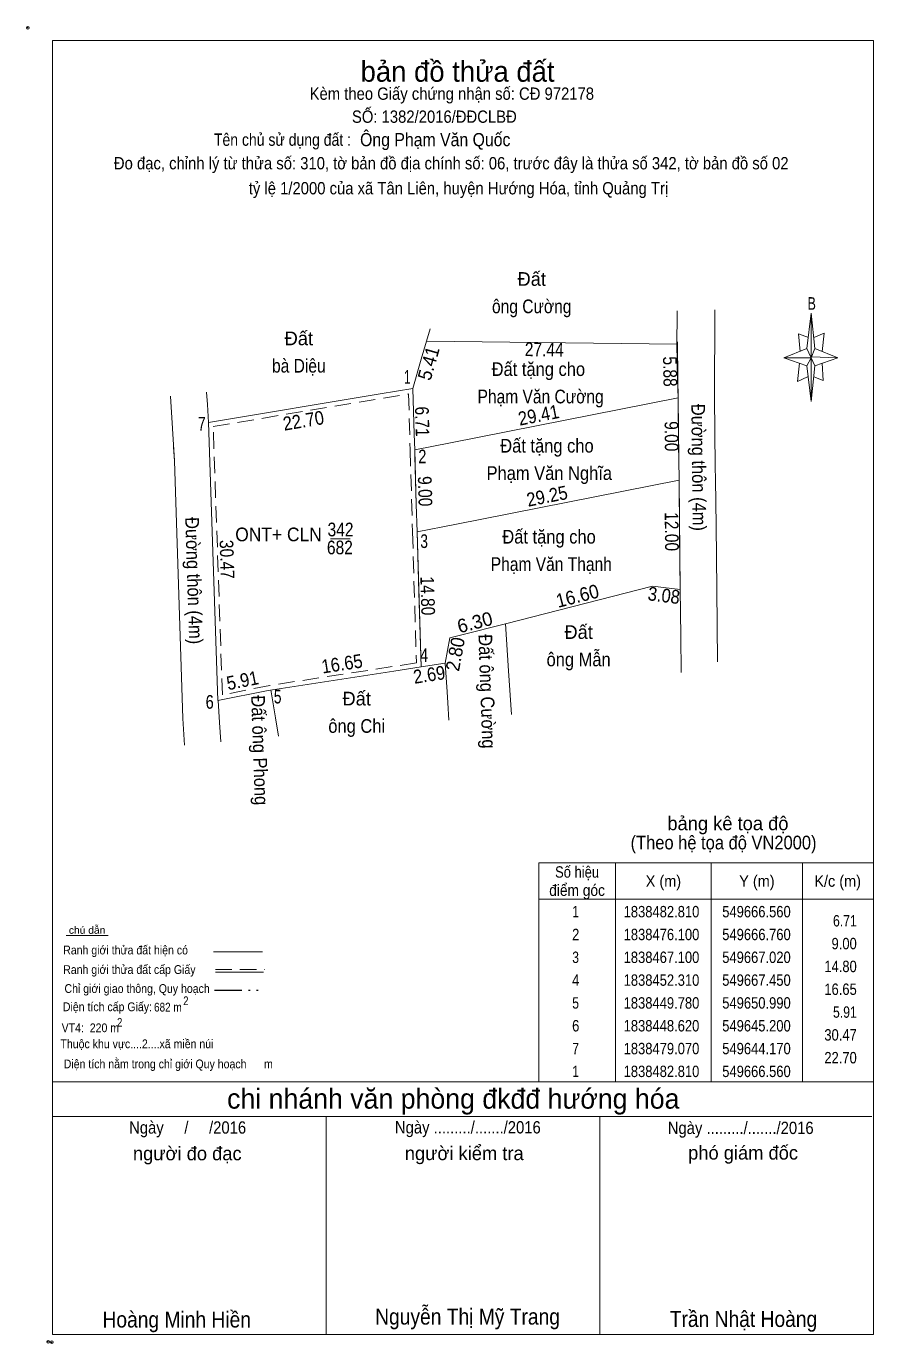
# Model space of a CAD drawing. Header units: metres. Extents: x 549058 to 549717, y 1838375 to 1838523.
# Drawn here: x 549624.2 to 549717.1, y 1838378.2 to 1838522.5 of the extents above; entities that cross this region are included whole.
import ezdxf
from ezdxf.enums import TextEntityAlignment as Align

# ---------------------------------------------------------------- set-up
doc = ezdxf.new("R2010")
doc.units = ezdxf.units.M
doc.header["$LTSCALE"] = 0.6
doc.header["$PDMODE"] = 32
doc.header["$PDSIZE"] = 0.3
doc.linetypes.add('DASH_DOUBLE_DOT', pattern=[9.2, 5, -1.2, 0.3, -1.2, 0.3, -1.2])
doc.linetypes.add('MEDIUM_DASHED', pattern=[4.5, 3, -1.5])
for name, color, linetype, lineweight in [('14', 7, 'Continuous', 13), ('18', 7, 'Continuous', 25), ('63', 7, 'Continuous', 13)]:
    doc.layers.add(name, color=color, linetype=linetype, lineweight=lineweight)
doc.layers.add('15', color=7, linetype='Continuous')

msp = doc.modelspace()

# ---------------------------------------------------------------- linework, layer by layer
at = {"layer": '14'}
for p, q in [((549709.71, 1838487.18), (549710.21, 1838491.08)), ((549709.71, 1838485.28), (549707.21, 1838486.18)), ((549710.61, 1838487.18), (549713.11, 1838486.18)), ((549710.61, 1838485.28), (549710.21, 1838481.38)), ((549711.41, 1838485.58), (549711.51, 1838483.68)), ((549711.51, 1838483.68), (549710.51, 1838484.08)), ((549628.56, 1838422.86), (549633.16, 1838422.86)), ((549644.71, 1838421.08), (549650.09, 1838421.08)), ((549644.91, 1838418.84), (549650.17, 1838418.84)), ((549627.05, 1838406.84), (549717.05, 1838406.84)), ((549627.05, 1838403.04), (549716.85, 1838403.04)), ((549627.05, 1838403.04), (549716.85, 1838403.04)), ((549627.05, 1838403.04), (549716.85, 1838403.04)), ((549657.05, 1838379.14), (549657.05, 1838403.04)), ((549687.05, 1838379.14), (549687.05, 1838403.04))]:
    msp.add_line(p, q, dxfattribs=at)
at = {"layer": '14', "linetype": 'MEDIUM_DASHED'}
msp.add_line((549644.91, 1838419.16), (549650.35, 1838419.16), dxfattribs=at)
at = {"layer": '14', "linetype": 'DASH_DOUBLE_DOT', "lineweight": 25}
msp.add_line((549644.81, 1838416.88), (549650.05, 1838416.88), dxfattribs=at)
at = {"layer": '14'}
for points in [[(549627.05, 1838520.94), (549717.05, 1838520.94), (549717.05, 1838379.14), (549627.05, 1838379.14)], [(549710.21, 1838491.08), (549710.61, 1838487.18), (549710.21, 1838486.18)], [(549710.21, 1838486.18), (549707.21, 1838486.18), (549709.71, 1838487.18), (549710.61, 1838485.28), (549713.11, 1838486.18), (549710.21, 1838486.28)], [(549710.21, 1838486.18), (549710.21, 1838481.38), (549709.71, 1838485.28)]]:
    msp.add_lwpolyline(points, close=True, dxfattribs=at)
for points in [[(549709.91, 1838488.38), (549708.81, 1838488.78), (549709.01, 1838486.88)], [(549710.51, 1838488.38), (549711.61, 1838488.88), (549711.41, 1838486.88)], [(549710.21, 1838486.18), (549709.71, 1838487.18), (549707.21, 1838486.18)], [(549710.21, 1838486.18), (549710.61, 1838485.28), (549713.11, 1838486.18)], [(549708.91, 1838485.58), (549708.71, 1838483.58), (549709.81, 1838484.08)], [(549717.05, 1838379.14), (549627.05, 1838379.14), (549627.05, 1838403.04)]]:
    msp.add_lwpolyline(points, dxfattribs=at)
for p in [(549624.35, 1838522.34), (549626.59, 1838378.36), (549626.99, 1838378.3)]:
    msp.add_point(p, dxfattribs=at)
at = {"layer": '18', "lineweight": 13}
msp.add_line((549644.17, 1838479.07), (549662.99, 1838482.21), dxfattribs=at)
msp.add_line((549644.17, 1838479.07), (549662.99, 1838482.21), dxfattribs=at)
for points in [[(549643.96, 1838482.42), (549644.05, 1838481.05), (549644.17, 1838479.07)], [(549644.17, 1838479.07), (549662.99, 1838482.21), (549644.17, 1838479.07)]]:
    msp.add_lwpolyline(points, dxfattribs=at)
at = {"layer": '63'}
for p, q in [((549699.63, 1838491.41), (549699.63, 1838489.34)), ((549668.05, 1838488.01), (549668.44, 1838489.35)), ((549699.63, 1838489.34), (549699.62, 1838483.7)), ((549695.49, 1838487.65), (549668.05, 1838488.01)), ((549699.62, 1838483.7), (549699.62, 1838481.82)), ((549639.98, 1838481.95), (549640.43, 1838474.9)), ((549662.99, 1838482.21), (549644.17, 1838479.07)), ((549666.56, 1838482.81), (549662.99, 1838482.21)), ((549670.68, 1838476.87), (549695.62, 1838481.77)), ((549695.62, 1838481.77), (549695.68, 1838476.53)), ((549645.2, 1838448.62), (549644.17, 1838479.07)), ((549640.34, 1838476.39), (549640.43, 1838474.9)), ((549666.76, 1838476.1), (549670.68, 1838476.87)), ((549666.76, 1838476.1), (549666.78, 1838475.39)), ((549640.43, 1838474.9), (549640.51, 1838472.63)), ((549641.34, 1838446.64), (549640.51, 1838472.63)), ((549671.15, 1838467.92), (549695.72, 1838472.77)), ((549695.72, 1838472.77), (549695.79, 1838466.89)), ((549699.72, 1838472.82), (549699.78, 1838467.79)), ((549667.02, 1838467.1), (549671.15, 1838467.92)), ((549699.78, 1838467.79), (549699.86, 1838460.82)), ((549659.68, 1838466.32), (549657.54, 1838466.32)), ((549667.02, 1838467.1), (549667.21, 1838460.46)), ((549695.79, 1838466.89), (549695.86, 1838460.77)), ((549667.21, 1838460.46), (549667.45, 1838452.31)), ((549695.86, 1838460.77), (549695.92, 1838455.69)), ((549699.86, 1838460.82), (549699.95, 1838452.85)), ((549670.62, 1838455.47), (549671.79, 1838455.77)), ((549671.79, 1838455.77), (549676.72, 1838457.04)), ((549676.72, 1838457.04), (549677.05, 1838451.89)), ((549676.72, 1838457.04), (549677.05, 1838451.89)), ((549670.62, 1838455.47), (549670.11, 1838452.72)), ((549695.92, 1838455.69), (549695.96, 1838451.68)), ((549664.48, 1838451.85), (549650.69, 1838449.72)), ((549667.45, 1838452.31), (549664.48, 1838451.85)), ((549667.45, 1838452.31), (549670.11, 1838452.72)), ((549670.3, 1838449.57), (549670.11, 1838452.72)), ((549670.3, 1838449.57), (549670.11, 1838452.72)), ((549677.05, 1838451.89), (549677.35, 1838447.1)), ((549677.05, 1838451.89), (549677.35, 1838447.1)), ((549650.69, 1838449.72), (549645.2, 1838448.62)), ((549650.99, 1838449.78), (549651.5, 1838446.73)), ((549641.34, 1838446.64), (549641.54, 1838443.73)), ((549651.5, 1838446.73), (549651.84, 1838444.7)), ((549688.75, 1838430.84), (549688.75, 1838406.84)), ((549699.25, 1838430.84), (549699.25, 1838406.84)), ((549709.25, 1838430.84), (549709.25, 1838406.84)), ((549680.35, 1838426.84), (549717.05, 1838426.84))]:
    msp.add_line(p, q, dxfattribs=at)
for points in [[(549695.52, 1838491.32), (549695.52, 1838490.9), (549695.49, 1838487.65)], [(549668.05, 1838488.01), (549667.48, 1838486.01), (549666.56, 1838482.81)], [(549667.48, 1838486.01), (549668.05, 1838488.01), (549695.49, 1838487.65), (549695.57, 1838483.81)], [(549695.55, 1838487.91), (549695.6, 1838483.81), (549695.62, 1838481.77)], [(549666.71, 1838477.79), (549666.56, 1838482.81), (549667.48, 1838486.01)], [(549695.57, 1838483.81), (549695.62, 1838481.77), (549670.68, 1838476.87)], [(549643.96, 1838482.42), (549644.05, 1838481.05), (549644.17, 1838479.07)], [(549644.17, 1838479.07), (549662.99, 1838482.21), (549666.56, 1838482.81)], [(549644.17, 1838479.07), (549662.99, 1838482.21), (549666.56, 1838482.81)], [(549644.17, 1838479.07), (549662.99, 1838482.21), (549666.56, 1838482.81)], [(549666.56, 1838482.81), (549666.71, 1838477.79), (549666.76, 1838476.1)], [(549670.68, 1838476.87), (549695.62, 1838481.77), (549695.7, 1838475)], [(549699.62, 1838481.81), (549699.7, 1838474.27), (549699.72, 1838472.81)], [(549670.68, 1838476.87), (549666.76, 1838476.1), (549666.71, 1838477.79)], [(549666.93, 1838470.1), (549666.76, 1838476.1), (549670.68, 1838476.87)], [(549695.68, 1838476.53), (549695.7, 1838475), (549695.72, 1838472.77)], [(549666.78, 1838475.39), (549666.93, 1838470.1), (549667.02, 1838467.1)], [(549695.7, 1838475), (549695.72, 1838472.77), (549671.15, 1838467.92)], [(549671.15, 1838467.92), (549695.72, 1838472.77), (549695.86, 1838460.77), (549692.8, 1838461.16), (549676.72, 1838457.04), (549671.79, 1838455.77)], [(549671.15, 1838467.92), (549667.02, 1838467.1), (549666.93, 1838470.1)], [(549671.79, 1838455.77), (549670.62, 1838455.47), (549670.11, 1838452.72), (549667.45, 1838452.31), (549667.02, 1838467.1), (549671.15, 1838467.92)], [(549695.86, 1838460.77), (549692.8, 1838461.16), (549676.72, 1838457.04)], [(549670.62, 1838455.47), (549671.79, 1838455.77), (549676.72, 1838457.04)], [(549645.53, 1838444.1), (549645.38, 1838446.21), (549645.21, 1838448.62)], [(549670.48, 1838446.46), (549670.37, 1838448.35), (549670.3, 1838449.57)], [(549670.48, 1838446.46), (549670.37, 1838448.35), (549670.3, 1838449.57)]]:
    msp.add_lwpolyline(points, dxfattribs=at)
at = {"layer": '63', "linetype": 'MEDIUM_DASHED'}
msp.add_lwpolyline([(549666.08, 1838482.22), (549666.26, 1838476.09), (549666.52, 1838467.09), (549666.94, 1838452.74), (549650.9, 1838450.27), (549645.68, 1838449.23), (549644.68, 1838478.65)], close=True, dxfattribs=at)
at = {"layer": '63'}
msp.add_lwpolyline([(549680.35, 1838430.84), (549717.05, 1838430.84), (549717.05, 1838406.84), (549680.35, 1838406.84)], close=True, dxfattribs=at)

# ---------------------------------------------------------------- texts
at = {"layer": '14'}
for s, height, p in [('bản đồ thửa đất', 2.25, (549671.455, 1838516.42)), ('bảng kê tọa độ', 1.5, (549701.08, 1838434.41)), ('chi nhánh văn phòng đkđđ hướng hóa', 2.187, (549670.985, 1838403.9)), ('người đo đạc', 1.5, (549641.835, 1838398.24)), ('người kiểm tra', 1.5, (549672.185, 1838398.26)), ('phó giám đốc', 1.5, (549702.74, 1838398.32))]:
    msp.add_text(s, height=height, dxfattribs=at).set_placement(p, align=Align.CENTER)
for s, height, width, p in [('Kèm theo Giấy chứng nhận số: CĐ 972178', 1.35, 0.9, (549670.825, 1838514.44)), ('SỐ: 1382/2016/ĐĐCLBĐ', 1.35, 0.9, (549668.91, 1838511.92)), ('Tên chủ sử dụng đất :', 1.35, 0.85, (549652.265, 1838509.4)), ('Đo đạc, chỉnh lý từ thửa số: 310, tờ bản đồ địa chính số: 06, trước đây là thửa số 342, tờ bản đồ số 02', 1.35, 0.9, (549670.76, 1838506.82)), (' tỷ lệ 1/2000 của xã Tân Liên, huyện Hướng Hóa, tỉnh Quảng Trị', 1.35, 0.9, (549671.33, 1838504.08)), ('B', 1.378, 0.75, (549710.26, 1838491.44)), ('(Theo hệ tọa độ VN2000)', 1.5, 0.9, (549700.6, 1838432.31)), ('chú dẫn', 0.8, 1.05, (549630.86, 1838423.06)), ('Ranh giới thửa đất hiện có ', 0.96, 0.9, (549635.235, 1838420.8)), ('Ranh giới thửa đất cấp Giấy', 0.96, 0.9, (549635.49, 1838418.66)), ('Chỉ giới giao thông, Quy hoạch', 0.96, 0.9, (549636.34, 1838416.58)), ('Diện tích cấp Giấy: ', 0.96, 0.9, (549633.245, 1838414.58)), ('682 m ', 0.96, 0.85, (549639.86, 1838414.54)), ('2', 0.96, 0.8, (549641.68, 1838415.24)), ('2', 0.96, 0.8, (549641.68, 1838415.24)), ('2', 0.96, 0.8, (549634.43, 1838412.88)), (' VT4:  220 m ', 0.96, 0.9, (549631.215, 1838412.28)), ('Thuộc khu vực....2....xã miền núi', 0.96, 0.9, (549636.32, 1838410.52)), ('Diện tích nằm trong chỉ giới Quy hoạch      m', 0.96, 0.9, (549639.755, 1838408.32)), ('Ngày     /     /2016', 1.35, 0.9, (549641.875, 1838401.16)), ('Ngày ........./......./2016', 1.35, 0.9, (549672.58, 1838401.18)), ('Ngày ........./......./2016', 1.35, 0.9, (549702.48, 1838401.12)), ('Nguyễn Thị Mỹ Trang', 1.75, 0.9, (549672.55, 1838380.24)), ('Hoàng Minh Hiền', 1.75, 0.9, (549640.68, 1838379.92)), ('Trần Nhật Hoàng', 1.75, 0.9, (549702.785, 1838379.98))]:
    msp.add_text(s, height=height, dxfattribs=dict(at, width=width)).set_placement(p, align=Align.CENTER)
at = {"layer": '14', "width": 0.9}
msp.add_text('Ông Phạm Văn Quốc', height=1.44, dxfattribs=at).set_placement((549660.77, 1838509.36))
at = {"layer": '15'}
for s, width, p in [('1', 0.65, (549665.945, 1838483.32)), ('7', 0.75, (549643.425, 1838478.19)), ('2', 0.8, (549667.595, 1838474.61)), ('3', 0.75, (549667.79, 1838465.33)), ('4', 0.8, (549667.79, 1838452.85)), ('6', 0.8, (549644.295, 1838447.72)), ('5', 0.75, (549651.74, 1838448.3))]:
    msp.add_text(s, height=1.5, dxfattribs=dict(at, width=width)).set_placement(p, align=Align.CENTER)
at = {"layer": '63'}
for p in [(549679.58, 1838494.06), (549654.06, 1838487.55), (549684.72, 1838455.37), (549660.4, 1838448.08)]:
    msp.add_text('Đất', height=1.5, dxfattribs=at).set_placement(p, align=Align.CENTER)
for s, height, width, p in [('ông Cường', 1.5, 0.85, (549679.58, 1838491.06)), ('bà Diệu', 1.5, 0.85, (549654.06, 1838484.55)), ('Đất tặng cho ', 1.5, 0.9, (549680.56, 1838484.18)), ('Phạm Văn Cường', 1.5, 0.85, (549680.555, 1838481.18)), ('Đất tặng cho ', 1.5, 0.9, (549681.5, 1838475.79)), ('Phạm Văn Nghĩa', 1.5, 0.9, (549681.505, 1838472.79)), ('ONT+ CLN', 1.5, 0.95, (549651.83, 1838466.07)), ('342', 1.5, 0.85, (549658.63, 1838466.61)), ('Đất tặng cho ', 1.5, 0.9, (549681.73, 1838465.82)), ('682', 1.5, 0.85, (549658.56, 1838464.64)), ('Phạm Văn Thạnh', 1.5, 0.85, (549681.725, 1838462.82)), ('ông Mẫn', 1.5, 0.9, (549684.72, 1838452.37)), ('ông Chi', 1.5, 0.9, (549660.4, 1838445.08)), ('Số hiệu', 1.25, 0.85, (549684.55, 1838429.21)), ('điểm góc', 1.25, 0.9, (549684.55, 1838427.21)), ('X (m)', 1.25, 0.95, (549694.01, 1838428.21)), ('Y (m)', 1.25, 0.95, (549704.255, 1838428.21)), ('K/c (m)', 1.25, 0.95, (549713.105, 1838428.21)), (' 1', 1.25, 0.75, (549684.21, 1838424.86)), ('1838482.810', 1.25, 0.85, (549693.8, 1838424.86)), ('549666.560', 1.25, 0.85, (549704.21, 1838424.86)), (' 2', 1.25, 0.85, (549684.205, 1838422.36)), ('1838476.100', 1.25, 0.85, (549693.8, 1838422.36)), ('549666.760', 1.25, 0.85, (549704.21, 1838422.36)), (' 3', 1.25, 0.8, (549684.205, 1838419.86)), ('1838467.100', 1.25, 0.85, (549693.8, 1838419.86)), ('549667.020', 1.25, 0.85, (549704.21, 1838419.86)), (' 4', 1.25, 0.85, (549684.2, 1838417.36)), ('1838452.310', 1.25, 0.85, (549693.8, 1838417.36)), ('549667.450', 1.25, 0.85, (549704.21, 1838417.36)), (' 5', 1.25, 0.8, (549684.205, 1838414.86)), ('1838449.780', 1.25, 0.85, (549693.8, 1838414.86)), ('549650.990', 1.25, 0.85, (549704.21, 1838414.86)), (' 6', 1.25, 0.85, (549684.205, 1838412.36)), ('1838448.620', 1.25, 0.85, (549693.8, 1838412.36)), ('549645.200', 1.25, 0.85, (549704.21, 1838412.36)), (' 7', 1.25, 0.8, (549684.205, 1838409.86)), ('1838479.070', 1.25, 0.85, (549693.8, 1838409.86)), ('549644.170', 1.25, 0.85, (549704.21, 1838409.86)), (' 1', 1.25, 0.75, (549684.21, 1838407.36)), ('1838482.810', 1.25, 0.85, (549693.8, 1838407.36)), ('549666.560', 1.25, 0.85, (549704.21, 1838407.36))]:
    msp.add_text(s, height=height, dxfattribs=dict(at, width=width)).set_placement(p, align=Align.CENTER)
for s, rotation, width, p in [('27.44', 359.248, 0.85, (549680.9452, 1838486.3313)), ('5.41', 74.011, 0.95, (549669.001, 1838485.3684)), ('5.88', 271.267, 0.85, (549693.9971, 1838484.6516)), ('22.70', 9.483, 0.9, (549654.6864, 1838478.5503)), ('6.71', 271.707, 0.85, (549666.8385, 1838479.1623)), ('29.41', 11.115, 0.9, (549680.4804, 1838479.1623)), ('Đường thôn (4m)', 270.637, 0.9, (549697.1452, 1838474.1583)), ('9.00', 270.637, 0.85, (549694.1589, 1838477.5633)), ('9.00', 271.655, 0.85, (549667.1495, 1838471.5267)), ('29.25', 11.175, 0.9, (549681.4046, 1838470.2854)), ('Đường thôn (4m)', 271.829, 0.9, (549641.8267, 1838461.7339)), ('12.00', 270.668, 0.85, (549694.1755, 1838467.1137)), ('30.47', 271.937, 0.85, (549645.4437, 1838464.0604)), ('14.80', 271.665, 0.85, (549667.4339, 1838460.0618)), ('16.60', 14.371, 0.95, (549684.7738, 1838459.3577)), ('3.08', 352.737, 0.9, (549693.9752, 1838459.3976)), ('Đất ông Cường', 271.937, 0.9, (549673.9513, 1838449.6004)), ('2.80', 79.494, 0.95, (549671.9435, 1838453.5683)), ('16.65', 8.738, 0.9, (549658.9011, 1838451.9145)), ('5.91', 11.329, 0.9, (549648.0327, 1838450.0851)), ('2.69', 8.762, 0.9, (549668.4657, 1838450.7137)), ('Đất ông Phong', 271.937, 0.9, (549649.0377, 1838443.1454))]:
    msp.add_text(s, height=1.5, rotation=rotation, dxfattribs=dict(at, width=width)).set_placement(p, align=Align.CENTER)
msp.add_text('6.30', height=1.5, rotation=14.433, dxfattribs=at).set_placement((549673.5381, 1838456.4605), align=Align.CENTER)
for s, width, p in [('6.71', 0.8, (549715.2, 1838423.86)), ('9.00', 0.85, (549715.2, 1838421.36)), ('14.80', 0.85, (549715.2, 1838418.86)), ('16.65', 0.85, (549715.2, 1838416.36)), ('5.91', 0.8, (549715.2, 1838413.86)), ('30.47', 0.85, (549715.2, 1838411.36)), ('22.70', 0.85, (549715.2, 1838408.86))]:
    msp.add_text(s, height=1.25, dxfattribs=dict(at, width=width)).set_placement(p, align=Align.RIGHT)

doc.saveas('drawing.dxf')
